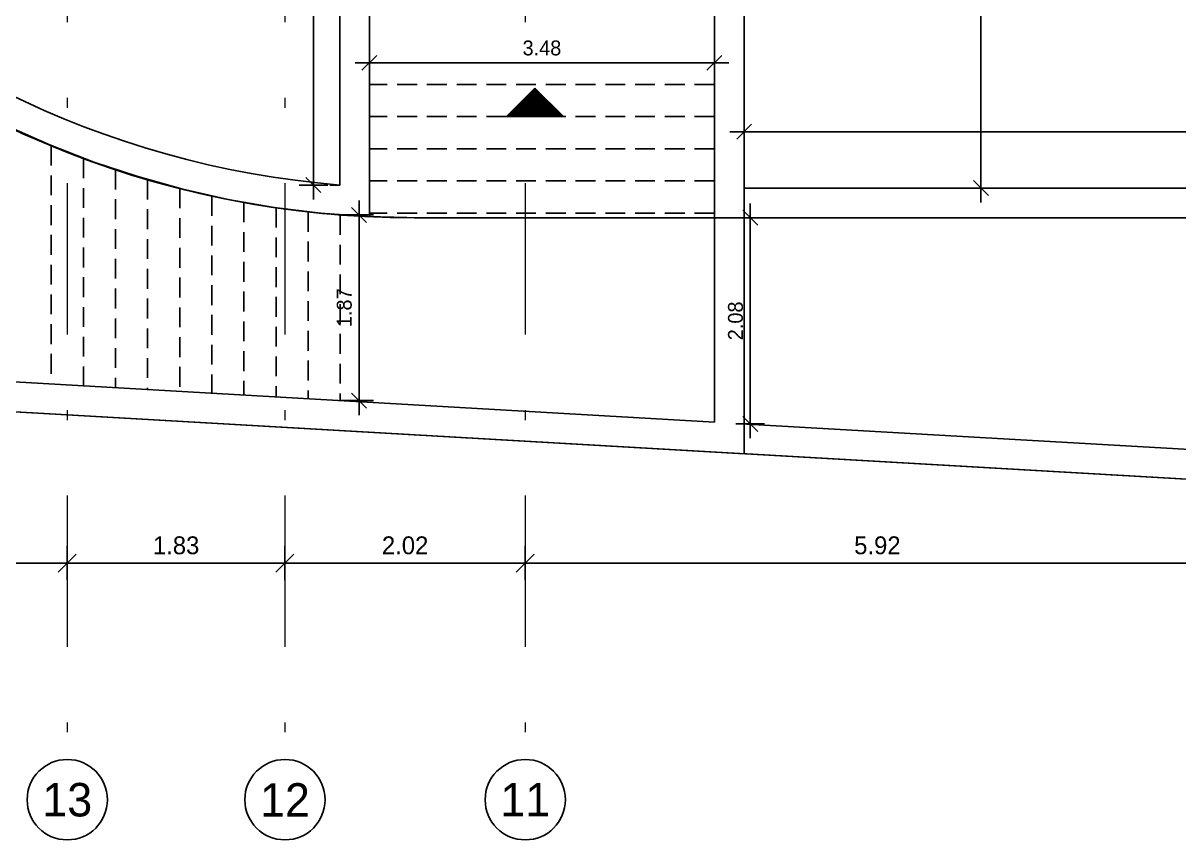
# Model space of a CAD drawing. Header units: metres. Extents: x 0 to 435, y 0 to 273.
# Drawn here: x 18.04 to 29.7, y 78.45 to 86.69 of the extents above; entities that cross this region are included whole.
import ezdxf
from ezdxf.enums import TextEntityAlignment as Align

# ---------------------------------------------------------------- set-up
doc = ezdxf.new("R2010")
doc.units = ezdxf.units.M
doc.header["$MEASUREMENT"] = 0
for name, pattern in [('B4-PLANS$0$APG DASH', [0.3, 0.2, -0.1]), ('B4-PLANS$0$DASHDOT', [25.4, 12.7, -6.35, 0, -6.35]), ('B4-PLANS$0$DASHED', [0.75, 0.5, -0.25]), ('B4-PLANS$0$DOT2', [0.125, 0, -0.125]), ('DASHED2', [0.375, 0.25, -0.125]), ('DOT2', [0.125, 0, -0.125])]:
    doc.linetypes.add(name, pattern=pattern)
doc.layers.get('0').update_dxf_attribs({"plot": 0})
for name, color, linetype in [('A-AXM', 4, 'Continuous'), ('A-BOUNDRY', 5, 'Continuous'), ('A-EDM', 2, 'Continuous'), ('A-ELEV', 25, 'Continuous'), ('A-ELV', 2, 'Continuous'), ('A-IDM', 221, 'Continuous'), ('A-LIFTS', 36, 'Continuous'), ('A-PAV', 3, 'Continuous'), ('A-STR', 115, 'Continuous'), ('A-STRD', 11, 'DASHED2'), ('A-WL', 7, 'Continuous'), ('BOUNDARY', 5, 'Continuous')]:
    doc.layers.add(name, color=color, linetype=linetype)
doc.layers.add('Dote', color=1, linetype='B4-PLANS$0$DASHDOT', lineweight=15)
doc.styles.add('B4-PLANS$0$ROMANS', font='romans.shx')
doc.styles.add('B4-PLANS$0$XA', font='XARAB.SHX')
doc.styles.add('B4-PLANS$0$XARAB', font='xarab.shx')
doc.styles.add('XARAB', font='xarab.shx')
doc.dimstyles.new('B4-PLANS$0$DIM100', dxfattribs={"dimtxt": 0.15, "dimasz": 0.12, "dimexe": 0.1, "dimexo": 0, "dimgap": 0.05, "dimtad": 1, "dimzin": 3, "dimdsep": 46, "dimtxsty": 'B4-PLANS$0$XARAB', "dimblk": 'B4-PLANS$0$DTICK', "dimcen": 0.09, "dimclrd": 256, "dimclre": 4, "dimclrt": 3, "dimadec": 0, "dimazin": 3, "dimtfac": 1, "dimtix": 1, "dimtmove": 2, "dimatfit": 0, "dimldrblk": 'B4-PLANS$0$DTICK', "dimfxl": 0.15, "dimtolj": 1, "dimtzin": 3, "dimlwd": -3, "dimlwe": -3, "dimarcsym": 0})
doc.dimstyles.new('DIM100', dxfattribs={"dimtxt": 0.15, "dimasz": 0.12, "dimexe": 0.1, "dimexo": 0, "dimgap": 0.05, "dimtad": 1, "dimzin": 3, "dimdsep": 46, "dimtxsty": 'XARAB', "dimblk": 'DTICK', "dimcen": 0.09, "dimclrd": 256, "dimclre": 4, "dimclrt": 3, "dimadec": 0, "dimazin": 3, "dimtfac": 1, "dimtix": 1, "dimtmove": 2, "dimatfit": 0, "dimldrblk": 'DTICK', "dimfxl": 0.15, "dimtolj": 1, "dimtzin": 3, "dimlwd": -3, "dimlwe": -3, "dimarcsym": 0})

# ---------------------------------------------------------------- blocks, each defined once
blk = doc.blocks.new('B4-PLANS$0$land')
at = {"layer": 'A-BOUNDRY', "color": 8, "linetype": 'B4-PLANS$0$DASHED', "ltscale": 10}
blk.add_lwpolyline([(-22.1288, 15.1995, 0.64529), (-11.3539, 39.0271), (-18.1349, 46.7362, -0.002709), (-18.4954, 46.4957, -0.160497), (-42.6594, 39.9507), (-58.6966, 40.8139), (-58.6966, 23.1995, 0.414214), (-50.6966, 15.1995)], format="xyb", close=True, dxfattribs=at)
blk = doc.blocks.new('B4-PLANS$0$ACRU1')
at = {"color": 2}
blk.add_circle((0, 0), 600, dxfattribs=at)
at = {"style": 'B4-PLANS$0$ROMANS'}
blk.add_attdef('A', text='', height=450, dxfattribs=at).set_placement((0, 0), align=Align.MIDDLE)
blk = doc.blocks.new('B4-PLANS$0$DTICK')
for p, q in [((0, 1.207), (0, -1.207)), ((-1.207, 0), (1.207, 0))]:
    blk.add_line(p, q)
at = {"color": 3}
blk.add_line((-0.629, -0.629), (0.629, 0.629), dxfattribs=at)
blk = doc.blocks.new('*D153')
at = {"layer": 'A-EDM', "color": 4, "linetype": 'B4-PLANS$0$DOT2', "lineweight": -3, "transparency": 16777216}
for p, q in [((-15.775, -24.585), (-15.775, -24.485)), ((-9.855, -24.585), (-9.855, -24.485))]:
    blk.add_line(p, q, dxfattribs=at)
at = {"layer": 'A-EDM', "lineweight": -3, "transparency": 16777216}
blk.add_line((-9.975, -24.585), (-15.655, -24.585), dxfattribs=at)
at = {"layer": 'Defpoints', "color": 0, "transparency": 16777216}
for p in [(-15.775, -24.585), (-15.775, -24.585), (-9.855, -24.585)]:
    blk.add_point(p, dxfattribs=at)
at = {"layer": 'A-EDM', "lineweight": -3, "transparency": 16777216, "xscale": 0.12, "yscale": 0.12, "zscale": 0.12, "rotation": 180}
blk.add_blockref('B4-PLANS$0$DTICK', (-15.775, -24.585), dxfattribs=at)
at = {"layer": 'A-EDM', "lineweight": -3, "transparency": 16777216, "xscale": 0.12, "yscale": 0.12, "zscale": 0.12}
blk.add_blockref('B4-PLANS$0$DTICK', (-9.855, -24.585), dxfattribs=at)
at = {"layer": 'A-EDM', "color": 3, "transparency": 16777216, "insert": (-12.815, -24.4369), "char_height": 0.15, "attachment_point": 5, "style": 'B4-PLANS$0$XARAB'}
blk.add_mtext('\\A1;5.92', dxfattribs=at)
blk = doc.blocks.new('*D154')
at = {"layer": 'A-EDM', "color": 4, "linetype": 'B4-PLANS$0$DOT2', "lineweight": -3, "transparency": 16777216}
for p, q in [((-17.795, -24.585), (-17.795, -24.485)), ((-15.775, -24.585), (-15.775, -24.485))]:
    blk.add_line(p, q, dxfattribs=at)
at = {"layer": 'A-EDM', "lineweight": -3, "transparency": 16777216}
blk.add_line((-15.895, -24.585), (-17.675, -24.585), dxfattribs=at)
at = {"layer": 'Defpoints', "color": 0, "transparency": 16777216}
for p in [(-17.795, -24.585), (-17.795, -24.585), (-15.775, -24.585)]:
    blk.add_point(p, dxfattribs=at)
at = {"layer": 'A-EDM', "lineweight": -3, "transparency": 16777216, "xscale": 0.12, "yscale": 0.12, "zscale": 0.12, "rotation": 180}
blk.add_blockref('B4-PLANS$0$DTICK', (-17.795, -24.585), dxfattribs=at)
at = {"layer": 'A-EDM', "lineweight": -3, "transparency": 16777216, "xscale": 0.12, "yscale": 0.12, "zscale": 0.12}
blk.add_blockref('B4-PLANS$0$DTICK', (-15.775, -24.585), dxfattribs=at)
at = {"layer": 'A-EDM', "color": 3, "transparency": 16777216, "insert": (-16.785, -24.4369), "char_height": 0.15, "attachment_point": 5, "style": 'B4-PLANS$0$XARAB'}
blk.add_mtext('\\A1;2.02', dxfattribs=at)
blk = doc.blocks.new('*D155')
at = {"layer": 'A-EDM', "color": 4, "linetype": 'B4-PLANS$0$DOT2', "lineweight": -3, "transparency": 16777216}
for p, q in [((-19.625, -24.585), (-19.625, -24.485)), ((-17.795, -24.585), (-17.795, -24.485))]:
    blk.add_line(p, q, dxfattribs=at)
at = {"layer": 'A-EDM', "lineweight": -3, "transparency": 16777216}
blk.add_line((-17.915, -24.585), (-19.505, -24.585), dxfattribs=at)
at = {"layer": 'Defpoints', "color": 0, "transparency": 16777216}
for p in [(-19.625, -24.585, 0), (-19.625, -24.585), (-17.795, -24.585)]:
    blk.add_point(p, dxfattribs=at)
at = {"layer": 'A-EDM', "lineweight": -3, "transparency": 16777216, "xscale": 0.12, "yscale": 0.12, "zscale": 0.12, "rotation": 180}
blk.add_blockref('B4-PLANS$0$DTICK', (-19.625, -24.585), dxfattribs=at)
at = {"layer": 'A-EDM', "lineweight": -3, "transparency": 16777216, "xscale": 0.12, "yscale": 0.12, "zscale": 0.12}
blk.add_blockref('B4-PLANS$0$DTICK', (-17.795, -24.585), dxfattribs=at)
at = {"layer": 'A-EDM', "color": 3, "transparency": 16777216, "insert": (-18.71, -24.4369), "char_height": 0.15, "attachment_point": 5, "style": 'B4-PLANS$0$XARAB'}
blk.add_mtext('\\A1;1.83', dxfattribs=at)
blk = doc.blocks.new('*D156')
at = {"layer": 'A-EDM', "color": 4, "linetype": 'B4-PLANS$0$DOT2', "lineweight": -3, "transparency": 16777216}
for p, q in [((-21.395, -24.585), (-21.395, -24.485)), ((-19.625, -24.585), (-19.625, -24.485))]:
    blk.add_line(p, q, dxfattribs=at)
at = {"layer": 'A-EDM', "lineweight": -3, "transparency": 16777216}
blk.add_line((-19.745, -24.585), (-21.275, -24.585), dxfattribs=at)
at = {"layer": 'Defpoints', "color": 0, "transparency": 16777216}
for p in [(-21.395, -24.585, 0), (-21.395, -24.585), (-19.625, -24.585, 0)]:
    blk.add_point(p, dxfattribs=at)
at = {"layer": 'A-EDM', "lineweight": -3, "transparency": 16777216, "xscale": 0.12, "yscale": 0.12, "zscale": 0.12, "rotation": 180}
blk.add_blockref('B4-PLANS$0$DTICK', (-21.395, -24.585), dxfattribs=at)
at = {"layer": 'A-EDM', "lineweight": -3, "transparency": 16777216, "xscale": 0.12, "yscale": 0.12, "zscale": 0.12}
blk.add_blockref('B4-PLANS$0$DTICK', (-19.625, -24.585), dxfattribs=at)
at = {"layer": 'A-EDM', "color": 3, "transparency": 16777216, "insert": (-20.51, -24.4363), "char_height": 0.15, "attachment_point": 5, "style": 'B4-PLANS$0$XARAB'}
blk.add_mtext('\\A1;1.77', dxfattribs=at)
blk = doc.blocks.new('B4-PLANS$0$A$C470B1BF7')
h = blk.add_hatch()
h.set_pattern_fill('ANSI31', color=256, scale=0.1, angle=45, style=0)
h.set_pattern_definition([(90, (0.24, -1e-07), (-0.0125, 2e-18), [])])
h.paths.add_polyline_path([(0.24, 0.24), (0.48, 0), (0, 0)])
for p, q in [((0, 0), (0.24, 0.24)), ((0.24, 0.24), (0.48, 0)), ((0.48, 0), (0, 0))]:
    blk.add_line(p, q)
blk = doc.blocks.new('DTICK')
for p, q in [((0, 1.207), (0, -1.207)), ((-1.207, 0), (1.207, 0))]:
    blk.add_line(p, q)
at = {"color": 3}
blk.add_line((-0.629, -0.629), (0.629, 0.629), dxfattribs=at)
blk = doc.blocks.new('*D429')
at = {"layer": 'A-PAV', "color": 4, "linetype": 'DOT2', "lineweight": -3, "transparency": 16777216}
for p, q in [((25.377, 84.724), (25.277, 84.724)), ((25.377, 82.647), (25.277, 82.647))]:
    blk.add_line(p, q, dxfattribs=at)
at = {"layer": 'A-PAV', "linetype": 'ByBlock', "lineweight": -3, "transparency": 16777216}
blk.add_line((25.377, 84.604), (25.377, 82.767), dxfattribs=at)
at = {"layer": 'Defpoints', "color": 0, "linetype": 'ByBlock', "transparency": 16777216}
for p in [(25.377, 84.724), (25.377, 82.647), (25.377, 82.647)]:
    blk.add_point(p, dxfattribs=at)
at = {"layer": 'A-PAV', "linetype": 'ByBlock', "lineweight": -3, "transparency": 16777216, "xscale": 0.12, "yscale": 0.12, "zscale": 0.12}
for p, rotation in [((25.377, 84.724), 90), ((25.377, 82.647), 270)]:
    blk.add_blockref('DTICK', p, dxfattribs=dict(at, rotation=rotation))
at = {"layer": 'A-PAV', "color": 3, "linetype": 'ByBlock', "transparency": 16777216, "insert": (25.229, 83.685), "char_height": 0.15, "attachment_point": 5, "rotation": 90, "style": 'XARAB'}
blk.add_mtext('\\A1;2.08', dxfattribs=at)
blk = doc.blocks.new('*D452')
at = {"layer": 'A-IDM', "color": 4, "linetype": 'B4-PLANS$0$DOT2', "lineweight": -3, "transparency": 16777216}
for p, q in [((27.624, 89.284), (27.805, 89.284)), ((27.624, 85.024), (27.805, 85.024))]:
    blk.add_line(p, q, dxfattribs=at)
at = {"layer": 'A-IDM', "linetype": 'ByBlock', "lineweight": -3, "transparency": 16777216}
blk.add_line((27.705, 85.144), (27.705, 89.164), dxfattribs=at)
at = {"layer": 'Defpoints', "color": 0, "linetype": 'ByBlock', "transparency": 16777216}
for p in [(27.624, 89.284), (27.705, 89.284), (27.624, 85.024)]:
    blk.add_point(p, dxfattribs=at)
at = {"layer": 'A-IDM', "linetype": 'ByBlock', "lineweight": -3, "transparency": 16777216, "xscale": 0.12, "yscale": 0.12, "zscale": 0.12}
for p, rotation in [((27.705, 89.284), 90), ((27.705, 85.024), 270)]:
    blk.add_blockref('DTICK', p, dxfattribs=dict(at, rotation=rotation))
at = {"layer": 'A-IDM', "color": 3, "linetype": 'ByBlock', "transparency": 16777216, "insert": (27.556, 87.154), "char_height": 0.15, "attachment_point": 5, "rotation": 90, "style": 'XARAB'}
blk.add_mtext('\\A1;4.26', dxfattribs=at)
blk = doc.blocks.new('*D453')
at = {"layer": 'A-IDM', "color": 4, "linetype": 'B4-PLANS$0$DOT2', "lineweight": -3, "transparency": 16777216}
for p, q in [((35.984, 86.361), (35.984, 85.491)), ((25.316, 86.122), (25.316, 85.491))]:
    blk.add_line(p, q, dxfattribs=at)
at = {"layer": 'A-IDM', "linetype": 'ByBlock', "lineweight": -3, "transparency": 16777216}
blk.add_line((25.436, 85.591), (35.864, 85.591), dxfattribs=at)
at = {"layer": 'Defpoints', "color": 0, "linetype": 'ByBlock', "transparency": 16777216}
for p in [(35.984, 86.361), (25.316, 86.122), (35.984, 85.591)]:
    blk.add_point(p, dxfattribs=at)
at = {"layer": 'A-IDM', "linetype": 'ByBlock', "lineweight": -3, "transparency": 16777216, "xscale": 0.12, "yscale": 0.12, "zscale": 0.12, "rotation": 180}
blk.add_blockref('DTICK', (25.316, 85.591), dxfattribs=at)
at = {"layer": 'A-IDM', "linetype": 'ByBlock', "lineweight": -3, "transparency": 16777216, "xscale": 0.12, "yscale": 0.12, "zscale": 0.12}
blk.add_blockref('DTICK', (35.984, 85.591), dxfattribs=at)
at = {"layer": 'A-IDM', "color": 3, "linetype": 'ByBlock', "transparency": 16777216, "insert": (30.65, 85.739), "char_height": 0.15, "attachment_point": 5, "style": 'XARAB'}
blk.add_mtext('\\A1;10.67', dxfattribs=at)
blk = doc.blocks.new('*D454')
at = {"layer": 'A-IDM', "color": 4, "linetype": 'B4-PLANS$0$DOT2', "lineweight": -3, "transparency": 16777216}
for p, q in [((21.236, 89.284), (20.871, 89.284)), ((21.236, 85.054), (20.871, 85.054))]:
    blk.add_line(p, q, dxfattribs=at)
at = {"layer": 'A-IDM', "linetype": 'ByBlock', "lineweight": -3, "transparency": 16777216}
blk.add_line((20.971, 89.164), (20.971, 85.174), dxfattribs=at)
at = {"layer": 'Defpoints', "color": 0, "linetype": 'ByBlock', "transparency": 16777216}
for p in [(21.236, 89.284), (20.971, 85.054), (21.236, 85.054)]:
    blk.add_point(p, dxfattribs=at)
at = {"layer": 'A-IDM', "linetype": 'ByBlock', "lineweight": -3, "transparency": 16777216, "xscale": 0.12, "yscale": 0.12, "zscale": 0.12}
for p, rotation in [((20.971, 89.284), 90), ((20.971, 85.054), 270)]:
    blk.add_blockref('DTICK', p, dxfattribs=dict(at, rotation=rotation))
at = {"layer": 'A-IDM', "color": 3, "linetype": 'ByBlock', "transparency": 16777216, "insert": (20.823, 87.169), "char_height": 0.15, "attachment_point": 5, "rotation": 90, "style": 'XARAB'}
blk.add_mtext('\\A1;4.23', dxfattribs=at)
blk = doc.blocks.new('*D467')
at = {"layer": 'A-IDM', "color": 4, "linetype": 'B4-PLANS$0$DOT2', "lineweight": -3, "transparency": 16777216}
for p, q in [((21.536, 86.02), (21.536, 86.386)), ((25.016, 86.02), (25.016, 86.386))]:
    blk.add_line(p, q, dxfattribs=at)
at = {"layer": 'A-IDM', "linetype": 'ByBlock', "lineweight": -3, "transparency": 16777216}
blk.add_line((24.896, 86.286), (21.656, 86.286), dxfattribs=at)
at = {"layer": 'Defpoints', "color": 0, "linetype": 'ByBlock', "transparency": 16777216}
for p in [(21.536, 86.286), (21.536, 86.02, 0), (25.016, 86.02)]:
    blk.add_point(p, dxfattribs=at)
at = {"layer": 'A-IDM', "linetype": 'ByBlock', "lineweight": -3, "transparency": 16777216, "xscale": 0.12, "yscale": 0.12, "zscale": 0.12, "rotation": 180}
blk.add_blockref('DTICK', (21.536, 86.286), dxfattribs=at)
at = {"layer": 'A-IDM', "linetype": 'ByBlock', "lineweight": -3, "transparency": 16777216, "xscale": 0.12, "yscale": 0.12, "zscale": 0.12}
blk.add_blockref('DTICK', (25.016, 86.286), dxfattribs=at)
at = {"layer": 'A-IDM', "color": 3, "linetype": 'ByBlock', "transparency": 16777216, "insert": (23.276, 86.435), "char_height": 0.15, "attachment_point": 5, "style": 'XARAB'}
blk.add_mtext('\\A1;3.48', dxfattribs=at)
blk = doc.blocks.new('*D468')
at = {"layer": 'A-IDM', "color": 4, "linetype": 'B4-PLANS$0$DOT2', "lineweight": -3, "transparency": 16777216}
for p, q in [((21.242, 84.753), (21.531, 84.753)), ((21.242, 82.881), (21.531, 82.881))]:
    blk.add_line(p, q, dxfattribs=at)
at = {"layer": 'A-IDM', "linetype": 'ByBlock', "lineweight": -3, "transparency": 16777216}
blk.add_line((21.431, 84.633), (21.431, 83.001), dxfattribs=at)
at = {"layer": 'Defpoints', "color": 0, "linetype": 'ByBlock', "transparency": 16777216}
for p in [(21.242, 84.753), (21.242, 82.881), (21.431, 82.881)]:
    blk.add_point(p, dxfattribs=at)
at = {"layer": 'A-IDM', "linetype": 'ByBlock', "lineweight": -3, "transparency": 16777216, "xscale": 0.12, "yscale": 0.12, "zscale": 0.12}
for p, rotation in [((21.431, 84.753), 90), ((21.431, 82.881), 270)]:
    blk.add_blockref('DTICK', p, dxfattribs=dict(at, rotation=rotation))
at = {"layer": 'A-IDM', "color": 3, "linetype": 'ByBlock', "transparency": 16777216, "insert": (21.283, 83.817), "char_height": 0.15, "attachment_point": 5, "rotation": 90, "style": 'XARAB'}
blk.add_mtext('\\A1;1.87', dxfattribs=at)
blk = doc.blocks.new('B4-PLANS$0$AXES-B2')
at = {"layer": 'Dote', "ltscale": 0.1}
for p, q in [((-19.625, 10.085), (-19.625, -26.235)), ((-17.795, 10.085), (-17.795, -26.235)), ((-15.775, 10.085), (-15.775, -26.235))]:
    blk.add_line(p, q, dxfattribs=at)
at = {"layer": 'A-AXM'}
ref = blk.add_blockref('B4-PLANS$0$ACRU1', (-19.625, -26.5725), dxfattribs=dict(at, xscale=-0.0005624999175779727, yscale=0.0005624997429549586, zscale=0.0005625000000080149, rotation=1.778695351006832e-05))
ref.add_attrib('A', '13', dxfattribs={"layer": '0', "height": 0.28125, "rotation": 0, "style": 'B4-PLANS$0$XA', "flags": 12}).set_placement((-19.625, -26.5725), align=Align.MIDDLE)
ref = blk.add_blockref('B4-PLANS$0$ACRU1', (-17.795, -26.5725), dxfattribs=dict(at, xscale=-0.0005624999175779749, yscale=0.0005624997429549586, zscale=0.0005625000000080149, rotation=1.778695351006832e-05))
ref.add_attrib('A', '12', dxfattribs={"layer": '0', "height": 0.28125, "rotation": 0, "style": 'B4-PLANS$0$XA', "flags": 12}).set_placement((-17.795, -26.5725), align=Align.MIDDLE)
ref = blk.add_blockref('B4-PLANS$0$ACRU1', (-15.775, -26.5725), dxfattribs=dict(at, xscale=-0.0005624999175779749, yscale=0.0005624997429549586, zscale=0.0005625000000080149, rotation=1.778695351006832e-05))
ref.add_attrib('A', '11', dxfattribs={"layer": '0', "height": 0.28125, "rotation": 0, "style": 'B4-PLANS$0$XA', "flags": 12}).set_placement((-15.775, -26.5725), align=Align.MIDDLE)
at = {"layer": 'A-EDM'}
for base, p1, p2, picture, middle in [((-21.395, -24.585), (-19.625, -24.585, 0), (-21.395, -24.585, 0), '*D156', (-20.51, -24.4363)), ((-19.625, -24.585), (-17.795, -24.585), (-19.625, -24.585, 0), '*D155', (-18.71, -24.4369)), ((-17.795, -24.585), (-15.775, -24.585), (-17.795, -24.585), '*D154', (-16.785, -24.4369)), ((-15.775, -24.585), (-9.855, -24.585), (-15.775, -24.585), '*D153', (-12.815, -24.4369))]:
    dim = blk.add_linear_dim(base=base, p1=p1, p2=p2, dimstyle='B4-PLANS$0$DIM100', override={"dimfxl": 0.15}, dxfattribs=at)
    dim.commit()
    dim.dimension.update_dxf_attribs({"geometry": picture, "text_midpoint": middle})

msp = doc.modelspace()

# ---------------------------------------------------------------- linework, layer by layer
at = {"layer": 'A-ELEV'}
for points in [[(35.9839, 82.0343), (25.2859, 82.6486)], [(35.9839, 81.7338), (25.2859, 82.3481)]]:
    msp.add_lwpolyline(points, dxfattribs=at)
at = {"layer": 'A-ELV'}
for p, q in [((21.2359, 89.2837), (21.2359, 85.0545)), ((21.5359, 89.2837), (21.5359, 84.7345)), ((25.0159, 89.2837), (25.0159, 82.6641)), ((25.3159, 84.7237), (25.3159, 89.2837)), ((25.3159, 85.0237), (35.9839, 85.0237)), ((25.3159, 84.7237), (35.9839, 84.7237)), ((25.3159, 82.3464), (25.3159, 84.7237)), ((25.0159, 82.6641), (16.982, 83.1255)), ((16.9648, 82.826), (25.3159, 82.3464))]:
    msp.add_line(p, q, dxfattribs=at)
for radius, end in [(9.6, 267.2774), (9.3, 265.33724)]:
    msp.add_arc((21.9919, 94.3237), radius, 180.00001, end, dxfattribs=at)
at = {"layer": 'A-STRD', "linetype": 'B4-PLANS$0$APG DASH'}
for p, q in [((25.0159, 86.0677), (21.5359, 86.0677, 0)), ((25.0159, 85.7437), (21.5359, 85.7437, 0)), ((18.3259, 85.4512), (18.3259, 83.0483)), ((25.0159, 85.4197), (21.5359, 85.4197, 0)), ((18.6499, 85.3242), (18.6499, 83.0297)), ((18.9739, 85.2104), (18.9739, 83.0111)), ((19.2979, 85.1094), (19.2979, 82.9925)), ((19.6219, 85.0208), (19.6219, 82.9739)), ((25.0159, 85.0957), (21.5359, 85.0957, 0)), ((19.9459, 84.9442), (19.9459, 82.9553)), ((20.2699, 84.8794), (20.2699, 82.9367)), ((20.5939, 84.826), (20.5939, 82.9181)), ((20.9179, 84.7839), (20.9179, 82.8995)), ((25.0159, 84.7717), (21.5359, 84.7717, 0)), ((21.2419, 84.753), (21.2419, 82.8809))]:
    msp.add_line(p, q, dxfattribs=at)
at = {"layer": 'A-WL'}
msp.add_lwpolyline([(56.2732, 84.7237, 0.6452898), (69.2031, 113.3168), (61.066, 122.5677, -0.0027088), (60.6333, 122.2791, -0.1604971), (31.6365, 114.4251), (12.3919, 115.4609), (12.3919, 94.3237, 0.4142135), (21.9919, 84.7237)], format="xyb", close=True, dxfattribs=at)
at = {"layer": 'BOUNDARY'}
msp.add_lwpolyline([(82.8278, 98.8031), (61.5985, 80.2629), (0, 83.8002)], dxfattribs=at)

# ---------------------------------------------------------------- block references
at = {"layer": 'A-EDM', "linetype": 'ByBlock', "ltscale": 2, "xscale": 1.2, "yscale": 1.2, "zscale": 1.2}
msp.add_blockref('B4-PLANS$0$AXES-B2', (42.0379, 110.7457), dxfattribs=at)
at = {"layer": 'A-LIFTS', "xscale": 1.2, "yscale": 1.2, "zscale": 1.2}
msp.add_blockref('B4-PLANS$0$land', (82.8278, 66.4842), dxfattribs=at)
at = {"layer": 'A-STR', "linetype": 'ByBlock', "xscale": 1.2, "yscale": 1.2, "zscale": 1.2}
msp.add_blockref('B4-PLANS$0$A$C470B1BF7', (22.9173, 85.7437, 0), dxfattribs=at)

# ---------------------------------------------------------------- dimensions: what is measured, and where the dimension line sits
at = {"layer": 'A-IDM', "linetype": 'ByBlock'}
for base, p1, p2, picture, middle in [((20.9713, 85.0545), (21.2359, 89.2837), (21.2359, 85.0545), '*D454', (20.8232, 87.1691)), ((21.4314, 82.8809), (21.2419, 84.753), (21.2419, 82.8809), '*D468', (21.2826, 83.8169))]:
    dim = msp.add_linear_dim(base=base, p1=p1, p2=p2, angle=90, dimstyle='DIM100', override={"dimfxl": 0.15}, dxfattribs=at)
    dim.commit()
    dim.dimension.update_dxf_attribs({"geometry": picture, "text_midpoint": middle})
dim = msp.add_aligned_dim(p1=(27.6244, 85.0237), p2=(27.6244, 89.2837), distance=-0.0803, dimstyle='DIM100', override={"dimfxl": 0.15}, dxfattribs=at)
dim.commit()
dim.dimension.update_dxf_attribs({"geometry": '*D452', "text_midpoint": (27.5564, 87.1537)})
for base, p1, p2, picture, middle in [((21.5359, 86.2864), (25.0159, 86.0197), (21.5359, 86.0197, 0), '*D467', (23.2759, 86.4345)), ((35.9839, 85.5906), (25.3159, 86.1224), (35.9839, 86.3608), '*D453', (30.6499, 85.7393))]:
    dim = msp.add_linear_dim(base=base, p1=p1, p2=p2, dimstyle='DIM100', override={"dimfxl": 0.15}, dxfattribs=at)
    dim.commit()
    dim.dimension.update_dxf_attribs({"geometry": picture, "text_midpoint": middle})
at = {"layer": 'A-PAV', "linetype": 'ByBlock'}
dim = msp.add_aligned_dim(p1=(25.3768, 84.7237), p2=(25.3768, 82.6473), distance=0, dimstyle='DIM100', dxfattribs=at)
dim.commit()
dim.dimension.update_dxf_attribs({"geometry": '*D429', "text_midpoint": (25.2287, 83.6855)})

doc.saveas('drawing.dxf')
